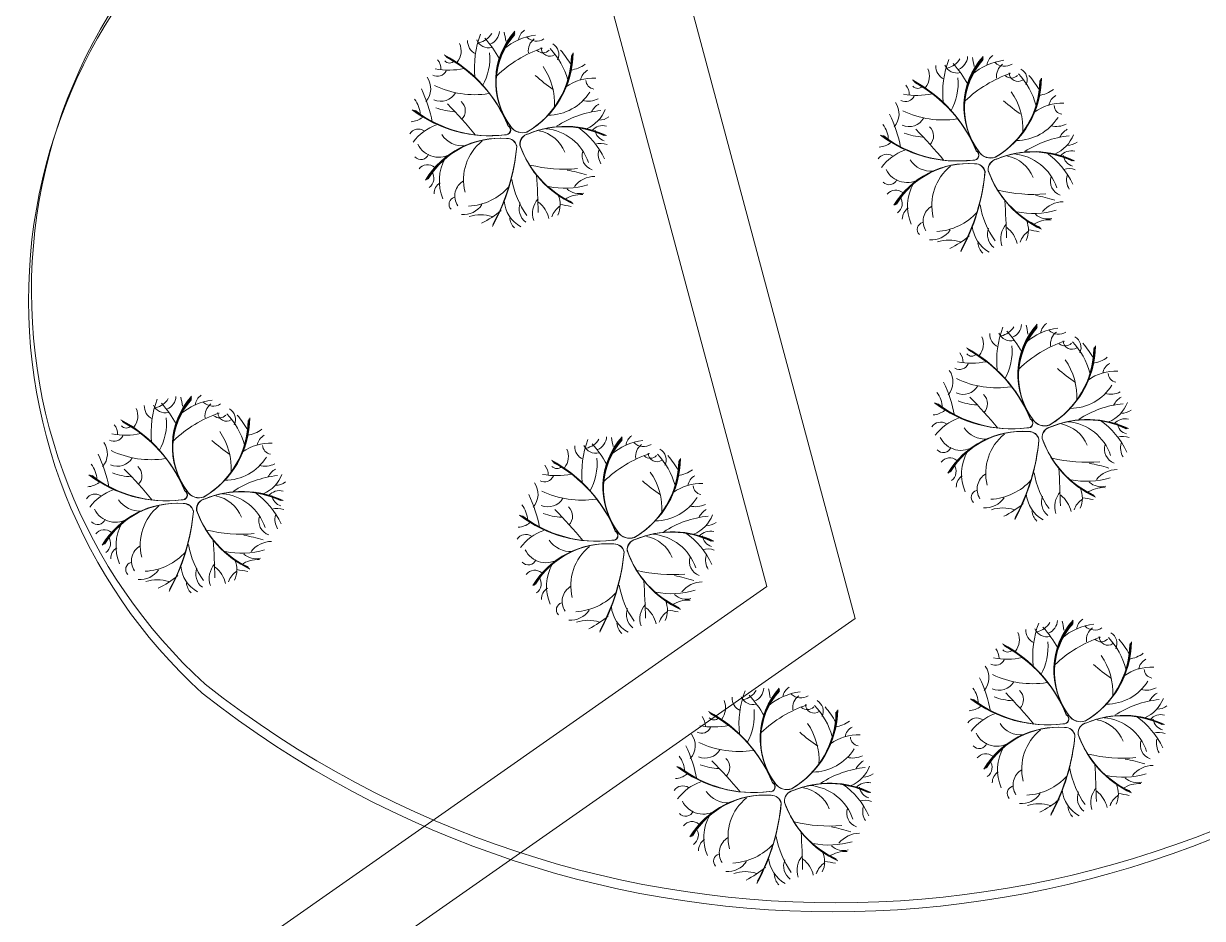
# Model space of a CAD drawing. Header units: metres. Extents: x -1097 to 1588, y -673 to 884.
# Drawn here: x 499.2 to 560.5, y 345.5 to 392.1 of the extents above; entities that cross this region are included whole.
import ezdxf

# ---------------------------------------------------------------- set-up
doc = ezdxf.new("R2010")
doc.units = ezdxf.units.M
for name, color, linetype, lineweight, plot in [('EXTENSIONES', 252, 'Continuous', 0, False), ('TERRENO', 188, 'Continuous', 0, False), ('VEGETACION', 85, 'Continuous', 0, False), ('VISTA LEJOS', 7, 'Continuous', 0, False)]:
    doc.layers.add(name, color=color, linetype=linetype, lineweight=lineweight, plot=plot)

msp = doc.modelspace()

# ---------------------------------------------------------------- linework, layer by layer
at = {"layer": 'EXTENSIONES'}
for points in [[(522.157, 436.781), (542.421, 361.152)], [(518.293, 435.746), (537.833, 362.823)], [(486.682, 327.006), (537.833, 362.823)], [(488.976, 323.73), (542.421, 361.152)]]:
    msp.add_lwpolyline(points, dxfattribs=at)
at = {"layer": 'TERRENO'}
msp.add_lwpolyline([(556.565, 308.929, 0.197971), (699.318, 366.303, -2.596357)], format="xyb", dxfattribs=at)
at = {"layer": 'VEGETACION'}
for centre, radius, start, end in [((527.595, 389.818), 4.982, 159.46241, -174.34591), ((522.625, 392.127), 1.034, -77.96685, -31.27285), ((518.626, 387.295), 6.075, 29.35638, 41.90224), ((523.14, 391.752), 0.769, -67.11701, -3.35075), ((527.623, 389.107), 3.908, 138.09032, -143.12166), ((527.594, 389.078), 3.869, 138.09032, -143.12166), ((527.566, 389.05), 3.83, 138.09032, -143.12166), ((527.538, 389.021), 3.791, 138.09032, -143.12166), ((526.202, 388.367), 3.177, 97.4368, 130.66411), ((519.284, 390.529), 5.002, 7.73596, 13.16741), ((525.607, 391.172), 0.707, 123.07576, 173.19706), ((525.834, 391.928), 0.725, -133.08378, -57.97038), ((526.188, 390.692), 0.776, 126.36034, -172.13798), ((520.972, 390.692), 0.949, -38.3468, 23.66563), ((522.983, 391.204), 0.727, 177.19062, -114.2964), ((523.354, 391.538), 0.683, -155.98064, -76.40156), ((528.252, 384.698), 6.494, 108.91387, 133.58492), ((526.172, 391.058), 0.464, -130.37039, -44.61868), ((526.529, 390.867), 0.453, -179.34812, -54.73301), ((523.687, 388.121), 3.928, 15.81177, 43.16533), ((526.362, 390.508), 0.64, -25.52155, 59.84308), ((522.941, 387.241), 5.429, 29.82887, 40.03623), ((520.046, 389.723), 0.824, -0.2587, 38.06877), ((517.561, 384.03), 7.338, 22.21671, 61.7302), ((521.312, 390.38), 0.323, -139.98994, -40.76454), ((517.634, 384.052), 7.265, 22.21671, 61.7302), ((517.706, 384.074), 7.191, 22.21671, 61.7302), ((517.778, 384.096), 7.118, 22.21671, 61.7302), ((520.453, 390.318), 2.961, -29.17592, 5.40141), ((522.966, 390.52), 4.698, -59.52315, -0.74968), ((522.947, 390.564), 4.747, -59.52315, -0.74968), ((522.928, 390.609), 4.795, -59.52315, -0.74968), ((522.909, 390.653), 4.844, -59.52315, -0.74968), ((551.959, 388.502), 4.982, 159.46241, -174.34591), ((546.988, 390.812), 1.034, -77.96685, -31.27285), ((547.504, 390.437), 0.769, -67.11701, -3.35075), ((551.986, 387.792), 3.908, 138.09032, -143.12166), ((551.958, 387.763), 3.869, 138.09032, -143.12166), ((551.93, 387.734), 3.83, 138.09032, -143.12166), ((551.902, 387.706), 3.791, 138.09032, -143.12166), ((550.566, 387.052), 3.177, 97.4368, 130.66411), ((543.648, 389.214), 5.002, 7.73596, 13.16741), ((549.971, 389.857), 0.707, 123.07576, 173.19706), ((520.68, 389.873), 0.504, -118.22004, -25.37047), ((521.282, 393.626), 3.935, -100.42037, -78.3241), ((523.402, 387.948), 3.382, -3.32863, 34.77602), ((527.432, 391.226), 1.544, -82.82139, -52.64739), ((528.819, 389.066), 0.693, 117.16728, 171.20074), ((545.336, 389.376), 0.949, -38.3468, 23.66563), ((547.347, 389.888), 0.727, 177.19062, -114.2964), ((547.718, 390.223), 0.683, -155.98064, -76.40156), ((542.99, 385.98), 6.075, 29.35638, 41.90224), ((552.616, 383.382), 6.494, 108.91387, 133.58492), ((550.198, 390.613), 0.725, -133.08378, -57.97038), ((550.551, 389.377), 0.776, 126.36034, -172.13798), ((550.893, 389.552), 0.453, -179.34812, -54.73301), ((548.05, 386.806), 3.928, 15.81177, 43.16533), ((550.726, 389.193), 0.64, -25.52155, 59.84308), ((519.33, 388.724), 1.01, -41.62679, 35.9787), ((522.624, 393.262), 4.849, -115.58492, -81.37772), ((531.964, 396.437), 9.361, -131.39173, -124.13381), ((528.82, 386.804), 2.478, 87.69249, 125.68419), ((528.893, 389.179), 0.479, -177.57839, -99.26902), ((544.41, 388.408), 0.824, -0.2587, 38.06877), ((541.925, 382.715), 7.338, 22.21671, 61.7302), ((541.997, 382.737), 7.265, 22.21671, 61.7302), ((542.07, 382.759), 7.191, 22.21671, 61.7302), ((542.142, 382.781), 7.118, 22.21671, 61.7302), ((544.817, 389.003), 2.961, -29.17592, 5.40141), ((547.329, 389.205), 4.698, -59.52315, -0.74968), ((547.311, 389.249), 4.747, -59.52315, -0.74968), ((547.292, 389.293), 4.795, -59.52315, -0.74968), ((547.273, 389.337), 4.844, -59.52315, -0.74968), ((550.535, 389.743), 0.464, -130.37039, -44.61868), ((547.305, 385.926), 5.429, 29.82887, 40.03623), ((513.6, 385.702), 6.938, 10.60493, 25.69371), ((520.862, 388.952), 0.883, -114.03031, -29.56021), ((526.421, 389.93), 2.589, -89.5505, -32.23214), ((545.044, 388.557), 0.504, -118.22004, -25.37047), ((545.646, 392.31), 3.935, -100.42037, -78.3241), ((545.676, 389.065), 0.323, -139.98994, -40.76454), ((547.766, 386.633), 3.382, -3.32863, 34.77602), ((551.796, 389.91), 1.544, -82.82139, -52.64739), ((553.183, 387.75), 0.693, 117.16728, 171.20074), ((518.359, 387.309), 1.434, 2.5416, 37.20232), ((521.726, 390.645), 3.124, -111.04704, -92.75457), ((504.418, 371.326), 23.615, 39.38532, 44.67185), ((521.492, 387.583), 0.645, -45.87489, 47.62332), ((528.53, 389.217), 1.142, -104.72438, -63.25642), ((527.734, 388.289), 1.798, -66.63119, -20.98341), ((529.68, 386.979), 1.118, 121.95887, 151.36709), ((543.694, 387.408), 1.01, -41.62679, 35.9787), ((556.328, 395.122), 9.361, -131.39173, -124.13381), ((553.183, 385.488), 2.478, 87.69249, 125.68419), ((553.257, 387.864), 0.479, -177.57839, -99.26902), ((519.241, 388.082), 1.079, -86.17573, -52.23443), ((523.367, 392.846), 6.568, -127.37844, -82.91291), ((523.382, 392.78), 6.503, -127.37844, -82.91291), ((523.396, 392.713), 6.437, -127.37844, -82.91291), ((523.41, 392.647), 6.371, -127.37844, -82.91291), ((529.715, 382.441), 5.171, 95.85629, 123.22032), ((529.087, 387.945), 0.859, -90.38621, -53.2043), ((537.964, 384.387), 6.938, 10.60493, 25.69371), ((545.226, 387.636), 0.883, -114.03031, -29.56021), ((546.988, 391.947), 4.849, -115.58492, -81.37772), ((550.785, 388.615), 2.589, -89.5505, -32.23214), ((519.701, 386.081), 0.546, 57.26605, 146.32785), ((521.53, 384.35), 2.646, 109.78128, 142.9068), ((524.233, 386.579), 0.257, -102.31339, 61.69877), ((524.238, 386.575), 0.255, -102.31339, 61.69877), ((524.244, 386.572), 0.252, -102.31339, 61.69877), ((524.25, 386.568), 0.249, -102.31339, 61.69877), ((525.115, 387.185), 0.75, -145.64274, -70.48442), ((525.112, 387.175), 0.742, -145.64274, -70.48442), ((525.109, 387.166), 0.735, -145.64274, -70.48442), ((525.106, 387.156), 0.727, -145.64274, -70.48442), ((527.274, 381.918), 4.83, 64.72201, 112.57215), ((527.299, 381.873), 4.88, 64.72201, 112.57215), ((527.325, 381.829), 4.93, 64.72201, 112.57215), ((527.351, 381.784), 4.98, 64.72201, 112.57215), ((525.634, 384.754), 1.809, 21.80787, 79.03961), ((526.096, 384.077), 2.577, 18.29109, 84.89534), ((525.629, 383.343), 4.128, 24.75149, 54.83765), ((529.3, 386.034), 0.769, 76.62298, 137.69885), ((529.551, 386.652), 0.669, -171.91844, -106.28771), ((542.723, 385.993), 1.434, 2.5416, 37.20232), ((546.09, 389.329), 3.124, -111.04704, -92.75457), ((528.781, 370.011), 23.615, 39.38532, 44.67185), ((545.856, 386.267), 0.645, -45.87489, 47.62332), ((552.894, 387.902), 1.142, -104.72438, -63.25642), ((554.043, 385.664), 1.118, 121.95887, 151.36709), ((520.755, 386.369), 1.211, -153.77487, -53.66079), ((523.947, 381.593), 4.552, 85.90191, 148.51067), ((523.955, 381.64), 4.506, 85.90191, 148.51067), ((523.964, 381.686), 4.461, 85.90191, 148.51067), ((523.972, 381.733), 4.415, 85.90191, 148.51067), ((522.04, 387.104), 1.364, -145.57132, -86.30599), ((524.646, 383.977), 2.603, 128.84937, -165.92049), ((524.295, 385.605), 0.529, 11.64661, 92.46118), ((524.3, 385.612), 0.523, 11.64661, 92.46118), ((524.305, 385.618), 0.518, 11.64661, 92.46118), ((524.31, 385.624), 0.513, 11.64661, 92.46118), ((525.523, 385.842), 0.546, 100.90931, -173.78177), ((525.531, 385.838), 0.551, 100.90931, -173.78177), ((525.538, 385.834), 0.557, 100.90931, -173.78177), ((525.546, 385.83), 0.563, 100.90931, -173.78177), ((529.168, 384.883), 0.996, 69.91561, 105.88004), ((543.605, 386.766), 1.079, -86.17573, -52.23443), ((547.731, 391.53), 6.568, -127.37844, -82.91291), ((547.746, 391.464), 6.503, -127.37844, -82.91291), ((547.76, 391.398), 6.437, -127.37844, -82.91291), ((547.774, 391.332), 6.371, -127.37844, -82.91291), ((554.079, 381.126), 5.171, 95.85629, 123.22032), ((552.098, 386.973), 1.798, -66.63119, -20.98341), ((553.451, 386.63), 0.859, -90.38621, -53.2043), ((519.834, 385.464), 0.424, -138.57685, -20.77623), ((514.198, 386.66), 10.657, -28.646, -5.10467), ((514.304, 386.656), 10.55, -28.646, -5.10467), ((514.41, 386.652), 10.444, -28.646, -5.10467), ((514.516, 386.648), 10.337, -28.646, -5.10467), ((529.813, 387.481), 5.122, -160.64221, -114.76904), ((529.865, 387.494), 5.175, -160.64221, -114.76904), ((529.917, 387.507), 5.228, -160.64221, -114.76904), ((529.968, 387.52), 5.281, -160.64221, -114.76904), ((528.98, 385.219), 0.762, 160.97287, -109.06988), ((529.987, 385.305), 0.932, 166.17527, -148.32231), ((544.064, 384.766), 0.546, 57.26605, 146.32785), ((545.894, 383.035), 2.646, 109.78128, 142.9068), ((548.597, 385.263), 0.257, -102.31339, 61.69877), ((548.602, 385.26), 0.255, -102.31339, 61.69877), ((548.608, 385.256), 0.252, -102.31339, 61.69877), ((548.613, 385.253), 0.249, -102.31339, 61.69877), ((549.479, 385.869), 0.75, -145.64274, -70.48442), ((549.476, 385.86), 0.742, -145.64274, -70.48442), ((549.473, 385.85), 0.735, -145.64274, -70.48442), ((549.469, 385.841), 0.727, -145.64274, -70.48442), ((551.638, 380.602), 4.83, 64.72201, 112.57215), ((551.663, 380.558), 4.88, 64.72201, 112.57215), ((551.689, 380.513), 4.93, 64.72201, 112.57215), ((551.714, 380.469), 4.98, 64.72201, 112.57215), ((549.998, 383.439), 1.809, 21.80787, 79.03961), ((550.459, 382.762), 2.577, 18.29109, 84.89534), ((549.993, 382.027), 4.128, 24.75149, 54.83765), ((553.664, 384.719), 0.769, 76.62298, 137.69885), ((553.915, 385.337), 0.669, -171.91844, -106.28771), ((520.172, 384.211), 0.557, 49.52262, 142.49658), ((523.146, 383.929), 2.362, 150.15684, -156.75256), ((527.32, 392.373), 7.836, -103.47217, -85.21121), ((548.311, 380.278), 4.552, 85.90191, 148.51067), ((548.319, 380.324), 4.506, 85.90191, 148.51067), ((548.328, 380.371), 4.461, 85.90191, 148.51067), ((548.336, 380.417), 4.415, 85.90191, 148.51067), ((546.404, 385.789), 1.364, -145.57132, -86.30599), ((549.01, 382.662), 2.603, 128.84937, -165.92049), ((548.659, 384.29), 0.529, 11.64661, 92.46118), ((548.664, 384.296), 0.523, 11.64661, 92.46118), ((548.669, 384.303), 0.518, 11.64661, 92.46118), ((548.674, 384.309), 0.513, 11.64661, 92.46118), ((549.887, 384.527), 0.546, 100.90931, -173.78177), ((549.894, 384.523), 0.551, 100.90931, -173.78177), ((549.902, 384.519), 0.557, 100.90931, -173.78177), ((549.909, 384.515), 0.563, 100.90931, -173.78177), ((519.927, 384.057), 0.575, -55.32418, 37.34845), ((529.167, 384.826), 4.686, -169.782, -144.7966), ((475.049, 381.066), 50.894, 1.35953, 3.55713), ((525.046, 372.824), 11.909, 73.43329, 78.43687), ((528.898, 382.76), 1.399, 90.6491, 140.90175), ((544.197, 384.149), 0.424, -138.57685, -20.77623), ((545.119, 385.053), 1.211, -153.77487, -53.66079), ((538.562, 385.345), 10.657, -28.646, -5.10467), ((538.668, 385.341), 10.55, -28.646, -5.10467), ((538.774, 385.336), 10.444, -28.646, -5.10467), ((538.88, 385.332), 10.337, -28.646, -5.10467), ((554.177, 386.166), 5.122, -160.64221, -114.76904), ((554.229, 386.178), 5.175, -160.64221, -114.76904), ((554.28, 386.191), 5.228, -160.64221, -114.76904), ((554.332, 386.204), 5.281, -160.64221, -114.76904), ((553.343, 383.904), 0.762, 160.97287, -109.06988), ((553.532, 383.568), 0.996, 69.91561, 105.88004), ((554.351, 383.99), 0.932, 166.17527, -148.32231), ((521.187, 383.261), 0.676, 122.40516, -178.98353), ((522.514, 383.139), 0.921, 120.29105, -146.85412), ((522.129, 385.681), 3.076, -86.74123, -42.13741), ((527.307, 387.778), 4.231, -101.52456, -73.46451), ((528.058, 384.199), 0.937, -131.98154, -75.18432), ((544.536, 382.895), 0.557, 49.52262, 142.49658), ((547.509, 382.614), 2.362, 150.15684, -156.75256), ((551.684, 391.058), 7.836, -103.47217, -85.21121), ((521.668, 382.709), 0.376, 105.12463, -135.81364), ((525.876, 383.046), 1.729, -174.76959, -119.50027), ((525.804, 382.462), 0.864, 158.56729, -127.3793), ((526.772, 382.237), 1.136, 138.3902, -161.05635), ((525.045, 381.652), 1.474, 12.7354, 52.34392), ((525.823, 382.684), 1.25, -25.53182, 23.61951), ((528.167, 381.703), 1.516, 86.94105, 124.44683), ((544.29, 382.741), 0.575, -55.32418, 37.34845), ((499.413, 379.751), 50.894, 1.35953, 3.55713), ((549.41, 371.509), 11.909, 73.43329, 78.43687), ((553.262, 381.445), 1.399, 90.6491, 140.90175), ((522.027, 383.346), 1.176, -94.56596, -33.88319), ((522.941, 380.223), 1.939, 72.22063, 108.04144), ((520.807, 386.155), 4.936, -63.83838, -49.75845), ((527.662, 381.715), 1.079, 122.90885, 161.4783), ((525.817, 373.869), 8.915, 78.21876, 81.90389), ((545.55, 381.945), 0.676, 122.40516, -178.98353), ((546.877, 381.823), 0.921, 120.29105, -146.85412), ((546.493, 384.365), 3.076, -86.74123, -42.13741), ((553.531, 383.51), 4.686, -169.782, -144.7966), ((551.671, 386.463), 4.231, -101.52456, -73.46451), ((552.422, 382.883), 0.937, -131.98154, -75.18432), ((525.336, 382.098), 0.893, -174.42238, -136.02829), ((546.031, 381.394), 0.376, 105.12463, -135.81364), ((550.239, 381.731), 1.729, -174.76959, -119.50027), ((551.135, 380.921), 1.136, 138.3902, -161.05635), ((549.409, 380.336), 1.474, 12.7354, 52.34392), ((550.187, 381.369), 1.25, -25.53182, 23.61951), ((552.531, 380.387), 1.516, 86.94105, 124.44683), ((546.391, 382.03), 1.176, -94.56596, -33.88319), ((545.171, 384.84), 4.936, -63.83838, -49.75845), ((550.168, 381.146), 0.864, 158.56729, -127.3793), ((552.025, 380.399), 1.079, 122.90885, 161.4783), ((550.181, 372.553), 8.915, 78.21876, 81.90389), ((547.305, 378.908), 1.939, 72.22063, 108.04144), ((549.7, 380.783), 0.893, -174.42238, -136.02829), ((550.155, 375.95), 0.727, 177.19062, -114.2964), ((554.767, 374.564), 4.982, 159.46241, -174.34591), ((550.526, 376.284), 0.683, -155.98064, -76.40156), ((549.796, 376.873), 1.034, -77.96685, -31.27285), ((545.798, 372.041), 6.075, 29.35638, 41.90224), ((550.311, 376.498), 0.769, -67.11701, -3.35075), ((554.794, 373.853), 3.908, 138.09032, -143.12166), ((554.766, 373.824), 3.869, 138.09032, -143.12166), ((554.738, 373.796), 3.83, 138.09032, -143.12166), ((554.709, 373.767), 3.791, 138.09032, -143.12166), ((553.374, 373.113), 3.177, 97.4368, 130.66411), ((546.455, 375.275), 5.002, 7.73596, 13.16741), ((552.778, 375.918), 0.707, 123.07576, 173.19706), ((553.006, 376.674), 0.725, -133.08378, -57.97038), ((553.359, 375.438), 0.776, 126.36034, -172.13798), ((548.144, 375.438), 0.949, -38.3468, 23.66563), ((555.424, 369.444), 6.494, 108.91387, 133.58492), ((553.343, 375.804), 0.464, -130.37039, -44.61868), ((553.701, 375.613), 0.453, -179.34812, -54.73301), ((550.858, 372.867), 3.928, 15.81177, 43.16533), ((553.533, 375.254), 0.64, -25.52155, 59.84308), ((550.113, 371.987), 5.429, 29.82887, 40.03623), ((547.218, 374.469), 0.824, -0.2587, 38.06877), ((544.733, 368.776), 7.338, 22.21671, 61.7302), ((548.484, 375.126), 0.323, -139.98994, -40.76454), ((544.805, 368.798), 7.265, 22.21671, 61.7302), ((544.877, 368.82), 7.191, 22.21671, 61.7302), ((544.95, 368.842), 7.118, 22.21671, 61.7302), ((547.625, 375.064), 2.961, -29.17592, 5.40141), ((550.137, 375.266), 4.698, -59.52315, -0.74968), ((550.118, 375.31), 4.747, -59.52315, -0.74968), ((550.099, 375.354), 4.795, -59.52315, -0.74968), ((550.08, 375.399), 4.844, -59.52315, -0.74968), ((547.851, 374.619), 0.504, -118.22004, -25.37047), ((548.454, 378.372), 3.935, -100.42037, -78.3241), ((559.136, 381.183), 9.361, -131.39173, -124.13381), ((550.573, 372.694), 3.382, -3.32863, 34.77602), ((554.603, 375.972), 1.544, -82.82139, -52.64739), ((555.99, 373.811), 0.693, 117.16728, 171.20074), ((546.501, 373.469), 1.01, -41.62679, 35.9787), ((549.795, 378.008), 4.849, -115.58492, -81.37772), ((555.991, 371.55), 2.478, 87.69249, 125.68419), ((556.065, 373.925), 0.479, -177.57839, -99.26902), ((545.531, 372.055), 1.434, 2.5416, 37.20232), ((540.772, 370.448), 6.938, 10.60493, 25.69371), ((548.034, 373.698), 0.883, -114.03031, -29.56021), ((553.593, 374.676), 2.589, -89.5505, -32.23214), ((555.701, 373.963), 1.142, -104.72438, -63.25642), ((510.773, 370.821), 4.982, 159.46241, -174.34591), ((505.802, 373.131), 1.034, -77.96685, -31.27285), ((501.804, 368.299), 6.075, 29.35638, 41.90224), ((506.317, 372.756), 0.769, -67.11701, -3.35075), ((510.8, 370.111), 3.908, 138.09032, -143.12166), ((510.772, 370.082), 3.869, 138.09032, -143.12166), ((510.744, 370.053), 3.83, 138.09032, -143.12166), ((510.715, 370.025), 3.791, 138.09032, -143.12166), ((509.38, 369.371), 3.177, 97.4368, 130.66411), ((502.461, 371.533), 5.002, 7.73596, 13.16741), ((508.784, 372.176), 0.707, 123.07576, 173.19706), ((509.012, 372.932), 0.725, -133.08378, -57.97038), ((509.365, 371.696), 0.776, 126.36034, -172.13798), ((550.539, 377.592), 6.568, -127.37844, -82.91291), ((550.553, 377.526), 6.503, -127.37844, -82.91291), ((550.567, 377.459), 6.437, -127.37844, -82.91291), ((550.582, 377.393), 6.371, -127.37844, -82.91291), ((548.898, 375.391), 3.124, -111.04704, -92.75457), ((531.589, 356.072), 23.615, 39.38532, 44.67185), ((548.663, 372.329), 0.645, -45.87489, 47.62332), ((556.886, 367.187), 5.171, 95.85629, 123.22032), ((554.906, 373.035), 1.798, -66.63119, -20.98341), ((556.851, 371.725), 1.118, 121.95887, 151.36709), ((504.15, 371.695), 0.949, -38.3468, 23.66563), ((506.161, 372.207), 0.727, 177.19062, -114.2964), ((506.532, 372.542), 0.683, -155.98064, -76.40156), ((511.43, 365.701), 6.494, 108.91387, 133.58492), ((509.349, 372.062), 0.464, -130.37039, -44.61868), ((509.707, 371.871), 0.453, -179.34812, -54.73301), ((506.864, 369.125), 3.928, 15.81177, 43.16533), ((509.539, 371.512), 0.64, -25.52155, 59.84308), ((506.119, 368.245), 5.429, 29.82887, 40.03623), ((546.413, 372.828), 1.079, -86.17573, -52.23443), ((556.259, 372.691), 0.859, -90.38621, -53.2043), ((503.224, 370.727), 0.824, -0.2587, 38.06877), ((500.739, 365.034), 7.338, 22.21671, 61.7302), ((504.49, 371.384), 0.323, -139.98994, -40.76454), ((500.811, 365.056), 7.265, 22.21671, 61.7302), ((500.883, 365.078), 7.191, 22.21671, 61.7302), ((500.956, 365.1), 7.118, 22.21671, 61.7302), ((503.631, 371.322), 2.961, -29.17592, 5.40141), ((506.143, 371.524), 4.698, -59.52315, -0.74968), ((506.124, 371.568), 4.747, -59.52315, -0.74968), ((506.105, 371.612), 4.795, -59.52315, -0.74968), ((506.087, 371.656), 4.844, -59.52315, -0.74968), ((546.872, 370.827), 0.546, 57.26605, 146.32785), ((548.701, 369.096), 2.646, 109.78128, 142.9068), ((549.211, 371.85), 1.364, -145.57132, -86.30599), ((551.404, 371.325), 0.257, -102.31339, 61.69877), ((551.41, 371.321), 0.255, -102.31339, 61.69877), ((551.415, 371.318), 0.252, -102.31339, 61.69877), ((551.421, 371.314), 0.249, -102.31339, 61.69877), ((552.287, 371.931), 0.75, -145.64274, -70.48442), ((552.283, 371.921), 0.742, -145.64274, -70.48442), ((552.28, 371.912), 0.735, -145.64274, -70.48442), ((552.277, 371.902), 0.727, -145.64274, -70.48442), ((552.694, 370.588), 0.546, 100.90931, -173.78177), ((552.702, 370.584), 0.551, 100.90931, -173.78177), ((552.709, 370.58), 0.557, 100.90931, -173.78177), ((552.717, 370.576), 0.563, 100.90931, -173.78177), ((554.445, 366.664), 4.83, 64.72201, 112.57215), ((554.471, 366.619), 4.88, 64.72201, 112.57215), ((554.496, 366.575), 4.93, 64.72201, 112.57215), ((554.522, 366.53), 4.98, 64.72201, 112.57215), ((552.805, 369.5), 1.809, 21.80787, 79.03961), ((553.267, 368.823), 2.577, 18.29109, 84.89534), ((552.8, 368.089), 4.128, 24.75149, 54.83765), ((556.471, 370.78), 0.769, 76.62298, 137.69885), ((556.723, 371.398), 0.669, -171.91844, -106.28771), ((503.857, 370.876), 0.504, -118.22004, -25.37047), ((504.46, 374.629), 3.935, -100.42037, -78.3241), ((506.579, 368.952), 3.382, -3.32863, 34.77602), ((510.609, 372.229), 1.544, -82.82139, -52.64739), ((511.996, 370.069), 0.693, 117.16728, 171.20074), ((533.178, 368.715), 4.982, 159.46241, -174.34591), ((528.207, 371.025), 1.034, -77.96685, -31.27285), ((528.722, 370.649), 0.769, -67.11701, -3.35075), ((533.205, 368.005), 3.908, 138.09032, -143.12166), ((533.176, 367.976), 3.869, 138.09032, -143.12166), ((533.148, 367.947), 3.83, 138.09032, -143.12166), ((524.866, 369.426), 5.002, 7.73596, 13.16741), ((531.189, 370.07), 0.707, 123.07576, 173.19706), ((547.927, 371.115), 1.211, -153.77487, -53.66079), ((551.118, 366.339), 4.552, 85.90191, 148.51067), ((551.127, 366.386), 4.506, 85.90191, 148.51067), ((551.135, 366.432), 4.461, 85.90191, 148.51067), ((551.144, 366.479), 4.415, 85.90191, 148.51067), ((551.818, 368.723), 2.603, 128.84937, -165.92049), ((541.475, 371.402), 10.55, -28.646, -5.10467), ((541.581, 371.398), 10.444, -28.646, -5.10467), ((541.687, 371.394), 10.337, -28.646, -5.10467), ((551.466, 370.351), 0.529, 11.64661, 92.46118), ((551.471, 370.358), 0.523, 11.64661, 92.46118), ((551.476, 370.364), 0.518, 11.64661, 92.46118), ((551.481, 370.37), 0.513, 11.64661, 92.46118), ((556.985, 372.227), 5.122, -160.64221, -114.76904), ((557.036, 372.24), 5.175, -160.64221, -114.76904), ((557.088, 372.253), 5.228, -160.64221, -114.76904), ((557.14, 372.266), 5.281, -160.64221, -114.76904), ((556.34, 369.629), 0.996, 69.91561, 105.88004), ((502.507, 369.727), 1.01, -41.62679, 35.9787), ((505.801, 374.266), 4.849, -115.58492, -81.37772), ((515.142, 377.441), 9.361, -131.39173, -124.13381), ((511.997, 367.807), 2.478, 87.69249, 125.68419), ((512.071, 370.183), 0.479, -177.57839, -99.26902), ((526.554, 369.589), 0.949, -38.3468, 23.66563), ((528.565, 370.101), 0.727, 177.19062, -114.2964), ((528.936, 370.435), 0.683, -155.98064, -76.40156), ((524.208, 366.192), 6.075, 29.35638, 41.90224), ((533.12, 367.918), 3.791, 138.09032, -143.12166), ((531.784, 367.265), 3.177, 97.4368, 130.66411), ((531.416, 370.826), 0.725, -133.08378, -57.97038), ((531.77, 369.59), 0.776, 126.36034, -172.13798), ((531.944, 369.406), 0.64, -25.52155, 59.84308), ((547.005, 370.21), 0.424, -138.57685, -20.77623), ((550.317, 368.675), 2.362, 150.15684, -156.75256), ((541.369, 371.406), 10.657, -28.646, -5.10467), ((556.151, 369.965), 0.762, 160.97287, -109.06988), ((557.158, 370.051), 0.932, 166.17527, -148.32231), ((496.778, 366.706), 6.938, 10.60493, 25.69371), ((504.04, 369.955), 0.883, -114.03031, -29.56021), ((509.599, 370.934), 2.589, -89.5505, -32.23214), ((523.143, 362.928), 7.338, 22.21671, 61.7302), ((523.216, 362.95), 7.265, 22.21671, 61.7302), ((523.288, 362.972), 7.191, 22.21671, 61.7302), ((523.36, 362.994), 7.118, 22.21671, 61.7302), ((526.035, 369.215), 2.961, -29.17592, 5.40141), ((533.834, 363.595), 6.494, 108.91387, 133.58492), ((528.548, 369.417), 4.698, -59.52315, -0.74968), ((528.529, 369.462), 4.747, -59.52315, -0.74968), ((528.51, 369.506), 4.795, -59.52315, -0.74968), ((528.491, 369.55), 4.844, -59.52315, -0.74968), ((531.754, 369.956), 0.464, -130.37039, -44.61868), ((532.111, 369.765), 0.453, -179.34812, -54.73301), ((529.269, 367.019), 3.928, 15.81177, 43.16533), ((528.523, 366.139), 5.429, 29.82887, 40.03623), ((547.344, 368.957), 0.557, 49.52262, 142.49658), ((554.491, 377.119), 7.836, -103.47217, -85.21121), ((552.217, 357.57), 11.909, 73.43329, 78.43687), ((506.545, 373.849), 6.568, -127.37844, -82.91291), ((501.537, 368.312), 1.434, 2.5416, 37.20232), ((504.904, 371.648), 3.124, -111.04704, -92.75457), ((487.595, 352.33), 23.615, 39.38532, 44.67185), ((504.669, 368.586), 0.645, -45.87489, 47.62332), ((511.707, 370.221), 1.142, -104.72438, -63.25642), ((510.912, 369.292), 1.798, -66.63119, -20.98341), ((512.857, 367.982), 1.118, 121.95887, 151.36709), ((526.864, 372.523), 3.935, -100.42037, -78.3241), ((525.628, 368.62), 0.824, -0.2587, 38.06877), ((526.894, 369.278), 0.323, -139.98994, -40.76454), ((528.984, 366.846), 3.382, -3.32863, 34.77602), ((533.014, 370.123), 1.544, -82.82139, -52.64739), ((547.098, 368.803), 0.575, -55.32418, 37.34845), ((549.685, 367.885), 0.921, 120.29105, -146.85412), ((556.338, 369.572), 4.686, -169.782, -144.7966), ((502.221, 365.812), 50.894, 1.35953, 3.55713), ((556.07, 367.506), 1.399, 90.6491, 140.90175), ((502.419, 369.085), 1.079, -86.17573, -52.23443), ((506.559, 373.783), 6.503, -127.37844, -82.91291), ((506.574, 373.717), 6.437, -127.37844, -82.91291), ((506.588, 373.651), 6.371, -127.37844, -82.91291), ((512.892, 363.445), 5.171, 95.85629, 123.22032), ((512.265, 368.949), 0.859, -90.38621, -53.2043), ((524.912, 367.621), 1.01, -41.62679, 35.9787), ((526.262, 368.77), 0.504, -118.22004, -25.37047), ((537.546, 375.335), 9.361, -131.39173, -124.13381), ((534.402, 365.701), 2.478, 87.69249, 125.68419), ((534.401, 367.963), 0.693, 117.16728, 171.20074), ((534.475, 368.077), 0.479, -177.57839, -99.26902), ((548.358, 368.007), 0.676, 122.40516, -178.98353), ((549.301, 370.427), 3.076, -86.74123, -42.13741), ((554.479, 372.524), 4.231, -101.52456, -73.46451), ((555.23, 368.945), 0.937, -131.98154, -75.18432), ((502.878, 367.085), 0.546, 57.26605, 146.32785), ((504.708, 365.354), 2.646, 109.78128, 142.9068), ((507.41, 367.582), 0.257, -102.31339, 61.69877), ((507.416, 367.579), 0.255, -102.31339, 61.69877), ((507.421, 367.575), 0.252, -102.31339, 61.69877), ((507.427, 367.572), 0.249, -102.31339, 61.69877), ((508.293, 368.188), 0.75, -145.64274, -70.48442), ((508.29, 368.179), 0.742, -145.64274, -70.48442), ((508.286, 368.169), 0.735, -145.64274, -70.48442), ((508.283, 368.16), 0.727, -145.64274, -70.48442), ((510.451, 362.921), 4.83, 64.72201, 112.57215), ((510.477, 362.877), 4.88, 64.72201, 112.57215), ((510.502, 362.832), 4.93, 64.72201, 112.57215), ((510.528, 362.788), 4.98, 64.72201, 112.57215), ((508.811, 365.758), 1.809, 21.80787, 79.03961), ((509.273, 365.081), 2.577, 18.29109, 84.89534), ((508.806, 364.346), 4.128, 24.75149, 54.83765), ((512.477, 367.038), 0.769, 76.62298, 137.69885), ((512.729, 367.656), 0.669, -171.91844, -106.28771), ((519.182, 364.6), 6.938, 10.60493, 25.69371), ((526.444, 367.849), 0.883, -114.03031, -29.56021), ((528.206, 372.159), 4.849, -115.58492, -81.37772), ((532.003, 368.827), 2.589, -89.5505, -32.23214), ((548.839, 367.455), 0.376, 105.12463, -135.81364), ((549.198, 368.092), 1.176, -94.56596, -33.88319), ((553.047, 367.792), 1.729, -174.76959, -119.50027), ((552.975, 367.208), 0.864, 158.56729, -127.3793), ((553.943, 366.983), 1.136, 138.3902, -161.05635), ((552.217, 366.398), 1.474, 12.7354, 52.34392), ((552.995, 367.43), 1.25, -25.53182, 23.61951), ((552.989, 358.614), 8.915, 78.21876, 81.90389), ((555.339, 366.448), 1.516, 86.94105, 124.44683), ((503.933, 367.372), 1.211, -153.77487, -53.66079), ((507.124, 362.597), 4.552, 85.90191, 148.51067), ((507.133, 362.643), 4.506, 85.90191, 148.51067), ((507.141, 362.69), 4.461, 85.90191, 148.51067), ((507.15, 362.736), 4.415, 85.90191, 148.51067), ((505.217, 368.108), 1.364, -145.57132, -86.30599), ((507.824, 364.981), 2.603, 128.84937, -165.92049), ((507.472, 366.609), 0.529, 11.64661, 92.46118), ((507.477, 366.615), 0.523, 11.64661, 92.46118), ((507.482, 366.622), 0.518, 11.64661, 92.46118), ((507.487, 366.628), 0.513, 11.64661, 92.46118), ((508.701, 366.846), 0.546, 100.90931, -173.78177), ((508.708, 366.842), 0.551, 100.90931, -173.78177), ((512.991, 368.485), 5.122, -160.64221, -114.76904), ((508.716, 366.838), 0.557, 100.90931, -173.78177), ((508.723, 366.834), 0.563, 100.90931, -173.78177), ((513.042, 368.497), 5.175, -160.64221, -114.76904), ((512.346, 365.887), 0.996, 69.91561, 105.88004), ((523.941, 366.206), 1.434, 2.5416, 37.20232), ((510, 350.224), 23.615, 39.38532, 44.67185), ((527.074, 366.48), 0.645, -45.87489, 47.62332), ((534.112, 368.114), 1.142, -104.72438, -63.25642), ((535.262, 365.876), 1.118, 121.95887, 151.36709), ((550.112, 364.969), 1.939, 72.22063, 108.04144), ((547.978, 370.901), 4.936, -63.83838, -49.75845), ((554.833, 366.461), 1.079, 122.90885, 161.4783), ((503.011, 366.468), 0.424, -138.57685, -20.77623), ((497.376, 367.664), 10.657, -28.646, -5.10467), ((497.481, 367.66), 10.55, -28.646, -5.10467), ((497.587, 367.655), 10.444, -28.646, -5.10467), ((497.693, 367.651), 10.337, -28.646, -5.10467), ((513.094, 368.51), 5.228, -160.64221, -114.76904), ((513.146, 368.523), 5.281, -160.64221, -114.76904), ((512.157, 366.223), 0.762, 160.97287, -109.06988), ((513.164, 366.309), 0.932, 166.17527, -148.32231), ((528.95, 371.743), 6.568, -127.37844, -82.91291), ((528.964, 371.677), 6.503, -127.37844, -82.91291), ((528.978, 371.611), 6.437, -127.37844, -82.91291), ((528.992, 371.545), 6.371, -127.37844, -82.91291), ((527.308, 369.542), 3.124, -111.04704, -92.75457), ((535.297, 361.339), 5.171, 95.85629, 123.22032), ((533.316, 367.186), 1.798, -66.63119, -20.98341), ((552.508, 366.844), 0.893, -174.42238, -136.02829), ((503.35, 365.214), 0.557, 49.52262, 142.49658), ((506.323, 364.933), 2.362, 150.15684, -156.75256), ((510.497, 373.377), 7.836, -103.47217, -85.21121), ((524.823, 366.979), 1.079, -86.17573, -52.23443), ((527.112, 363.248), 2.646, 109.78128, 142.9068), ((529.815, 365.476), 0.257, -102.31339, 61.69877), ((529.82, 365.473), 0.255, -102.31339, 61.69877), ((529.826, 365.469), 0.252, -102.31339, 61.69877), ((529.832, 365.466), 0.249, -102.31339, 61.69877), ((530.697, 366.082), 0.75, -145.64274, -70.48442), ((530.694, 366.073), 0.742, -145.64274, -70.48442), ((530.691, 366.063), 0.735, -145.64274, -70.48442), ((530.688, 366.054), 0.727, -145.64274, -70.48442), ((532.856, 360.815), 4.83, 64.72201, 112.57215), ((532.881, 360.771), 4.88, 64.72201, 112.57215), ((532.907, 360.726), 4.93, 64.72201, 112.57215), ((532.933, 360.682), 4.98, 64.72201, 112.57215), ((531.211, 362.24), 4.128, 24.75149, 54.83765), ((534.882, 364.931), 0.769, 76.62298, 137.69885), ((534.669, 366.843), 0.859, -90.38621, -53.2043), ((503.104, 365.06), 0.575, -55.32418, 37.34845), ((512.344, 365.829), 4.686, -169.782, -144.7966), ((458.227, 362.07), 50.894, 1.35953, 3.55713), ((508.223, 353.828), 11.909, 73.43329, 78.43687), ((512.076, 363.764), 1.399, 90.6491, 140.90175), ((525.283, 364.979), 0.546, 57.26605, 146.32785), ((529.529, 360.491), 4.552, 85.90191, 148.51067), ((529.537, 360.537), 4.506, 85.90191, 148.51067), ((529.546, 360.584), 4.461, 85.90191, 148.51067), ((529.554, 360.63), 4.415, 85.90191, 148.51067), ((527.622, 366.002), 1.364, -145.57132, -86.30599), ((529.877, 364.503), 0.529, 11.64661, 92.46118), ((529.882, 364.509), 0.523, 11.64661, 92.46118), ((529.887, 364.515), 0.518, 11.64661, 92.46118), ((529.892, 364.522), 0.513, 11.64661, 92.46118), ((531.105, 364.74), 0.546, 100.90931, -173.78177), ((531.113, 364.736), 0.551, 100.90931, -173.78177), ((531.12, 364.732), 0.557, 100.90931, -173.78177), ((531.128, 364.728), 0.563, 100.90931, -173.78177), ((531.216, 363.651), 1.809, 21.80787, 79.03961), ((531.678, 362.975), 2.577, 18.29109, 84.89534), ((535.133, 365.55), 0.669, -171.91844, -106.28771), ((504.364, 364.264), 0.676, 122.40516, -178.98353), ((505.691, 364.142), 0.921, 120.29105, -146.85412), ((505.307, 366.684), 3.076, -86.74123, -42.13741), ((510.485, 368.782), 4.231, -101.52456, -73.46451), ((511.236, 365.202), 0.937, -131.98154, -75.18432), ((526.337, 365.266), 1.211, -153.77487, -53.66079), ((530.228, 362.874), 2.603, 128.84937, -165.92049), ((519.78, 365.558), 10.657, -28.646, -5.10467), ((519.886, 365.553), 10.55, -28.646, -5.10467), ((519.992, 365.549), 10.444, -28.646, -5.10467), ((520.098, 365.545), 10.337, -28.646, -5.10467), ((535.395, 366.378), 5.122, -160.64221, -114.76904), ((535.447, 366.391), 5.175, -160.64221, -114.76904), ((535.499, 366.404), 5.228, -160.64221, -114.76904), ((535.55, 366.417), 5.281, -160.64221, -114.76904), ((534.562, 364.116), 0.762, 160.97287, -109.06988), ((534.75, 363.78), 0.996, 69.91561, 105.88004), ((535.569, 364.203), 0.932, 166.17527, -148.32231), ((504.845, 363.713), 0.376, 105.12463, -135.81364), ((509.053, 364.05), 1.729, -174.76959, -119.50027), ((508.981, 363.465), 0.864, 158.56729, -127.3793), ((509.949, 363.24), 1.136, 138.3902, -161.05635), ((508.223, 362.655), 1.474, 12.7354, 52.34392), ((509.001, 363.688), 1.25, -25.53182, 23.61951), ((511.345, 362.706), 1.516, 86.94105, 124.44683), ((525.416, 364.362), 0.424, -138.57685, -20.77623), ((528.728, 362.826), 2.362, 150.15684, -156.75256), ((505.204, 364.349), 1.176, -94.56596, -33.88319), ((506.118, 361.227), 1.939, 72.22063, 108.04144), ((503.984, 367.159), 4.936, -63.83838, -49.75845), ((510.839, 362.718), 1.079, 122.90885, 161.4783), ((508.995, 354.872), 8.915, 78.21876, 81.90389), ((525.754, 363.108), 0.557, 49.52262, 142.49658), ((525.509, 362.954), 0.575, -55.32418, 37.34845), ((532.902, 371.271), 7.836, -103.47217, -85.21121), ((480.631, 359.964), 50.894, 1.35953, 3.55713), ((530.628, 351.722), 11.909, 73.43329, 78.43687), ((508.514, 363.102), 0.893, -174.42238, -136.02829), ((526.769, 362.158), 0.676, 122.40516, -178.98353), ((528.096, 362.036), 0.921, 120.29105, -146.85412), ((527.711, 364.578), 3.076, -86.74123, -42.13741), ((534.749, 363.723), 4.686, -169.782, -144.7966), ((532.889, 366.676), 4.231, -101.52456, -73.46451), ((534.48, 361.657), 1.399, 90.6491, 140.90175), ((527.25, 361.606), 0.376, 105.12463, -135.81364), ((532.354, 361.134), 1.136, 138.3902, -161.05635), ((531.405, 361.582), 1.25, -25.53182, 23.61951), ((533.749, 360.6), 1.516, 86.94105, 124.44683), ((533.64, 363.096), 0.937, -131.98154, -75.18432), ((527.609, 362.243), 1.176, -94.56596, -33.88319), ((526.389, 365.053), 4.936, -63.83838, -49.75845), ((531.458, 361.944), 1.729, -174.76959, -119.50027), ((531.386, 361.359), 0.864, 158.56729, -127.3793), ((530.627, 360.549), 1.474, 12.7354, 52.34392), ((533.244, 360.612), 1.079, 122.90885, 161.4783), ((531.399, 352.766), 8.915, 78.21876, 81.90389), ((528.523, 359.121), 1.939, 72.22063, 108.04144), ((530.918, 360.995), 0.893, -174.42238, -136.02829), ((556.639, 359.166), 4.982, 159.46241, -174.34591), ((551.668, 361.476), 1.034, -77.96685, -31.27285), ((547.669, 356.643), 6.075, 29.35638, 41.90224), ((552.183, 361.1), 0.769, -67.11701, -3.35075), ((556.666, 358.456), 3.908, 138.09032, -143.12166), ((556.638, 358.427), 3.869, 138.09032, -143.12166), ((556.609, 358.398), 3.83, 138.09032, -143.12166), ((556.581, 358.369), 3.791, 138.09032, -143.12166), ((555.246, 357.716), 3.177, 97.4368, 130.66411), ((548.327, 359.877), 5.002, 7.73596, 13.16741), ((554.65, 360.521), 0.707, 123.07576, 173.19706), ((554.878, 361.277), 0.725, -133.08378, -57.97038), ((555.231, 360.041), 0.776, 126.36034, -172.13798), ((550.015, 360.04), 0.949, -38.3468, 23.66563), ((552.027, 360.552), 0.727, 177.19062, -114.2964), ((552.397, 360.886), 0.683, -155.98064, -76.40156), ((557.295, 354.046), 6.494, 108.91387, 133.58492), ((555.215, 360.407), 0.464, -130.37039, -44.61868), ((555.572, 360.216), 0.453, -179.34812, -54.73301), ((552.73, 357.47), 3.928, 15.81177, 43.16533), ((555.405, 359.857), 0.64, -25.52155, 59.84308), ((551.984, 356.59), 5.429, 29.82887, 40.03623), ((549.09, 359.071), 0.824, -0.2587, 38.06877), ((546.605, 353.379), 7.338, 22.21671, 61.7302), ((550.356, 359.729), 0.323, -139.98994, -40.76454), ((546.677, 353.401), 7.265, 22.21671, 61.7302), ((546.749, 353.423), 7.191, 22.21671, 61.7302), ((546.822, 353.445), 7.118, 22.21671, 61.7302), ((549.497, 359.666), 2.961, -29.17592, 5.40141), ((552.009, 359.868), 4.698, -59.52315, -0.74968), ((551.99, 359.913), 4.747, -59.52315, -0.74968), ((551.971, 359.957), 4.795, -59.52315, -0.74968), ((551.952, 360.001), 4.844, -59.52315, -0.74968), ((549.723, 359.221), 0.504, -118.22004, -25.37047), ((550.326, 362.974), 3.935, -100.42037, -78.3241), ((552.445, 357.297), 3.382, -3.32863, 34.77602), ((556.475, 360.574), 1.544, -82.82139, -52.64739), ((557.862, 358.414), 0.693, 117.16728, 171.20074), ((548.373, 358.072), 1.01, -41.62679, 35.9787), ((551.667, 362.61), 4.849, -115.58492, -81.37772), ((561.008, 365.786), 9.361, -131.39173, -124.13381), ((557.863, 356.152), 2.478, 87.69249, 125.68419), ((557.936, 358.528), 0.479, -177.57839, -99.26902), ((539.367, 356.99), 0.707, 123.07576, 173.19706), ((542.643, 355.051), 6.938, 10.60493, 25.69371), ((549.905, 358.3), 0.883, -114.03031, -29.56021), ((555.464, 359.278), 2.589, -89.5505, -32.23214), ((536.744, 357.021), 0.727, 177.19062, -114.2964), ((541.356, 355.635), 4.982, 159.46241, -174.34591), ((537.115, 357.356), 0.683, -155.98064, -76.40156), ((536.385, 357.945), 1.034, -77.96685, -31.27285), ((532.386, 353.113), 6.075, 29.35638, 41.90224), ((536.9, 357.57), 0.769, -67.11701, -3.35075), ((541.383, 354.925), 3.908, 138.09032, -143.12166), ((541.355, 354.896), 3.869, 138.09032, -143.12166), ((541.326, 354.867), 3.83, 138.09032, -143.12166), ((541.298, 354.839), 3.791, 138.09032, -143.12166), ((539.963, 354.185), 3.177, 97.4368, 130.66411), ((533.044, 356.347), 5.002, 7.73596, 13.16741), ((539.595, 357.746), 0.725, -133.08378, -57.97038), ((539.948, 356.51), 0.776, 126.36034, -172.13798), ((552.411, 362.194), 6.568, -127.37844, -82.91291), ((547.403, 356.657), 1.434, 2.5416, 37.20232), ((550.77, 359.993), 3.124, -111.04704, -92.75457), ((533.461, 340.675), 23.615, 39.38532, 44.67185), ((550.535, 356.931), 0.645, -45.87489, 47.62332), ((557.573, 358.565), 1.142, -104.72438, -63.25642), ((556.778, 357.637), 1.798, -66.63119, -20.98341), ((558.723, 356.327), 1.118, 121.95887, 151.36709), ((534.732, 356.509), 0.949, -38.3468, 23.66563), ((534.214, 356.136), 2.961, -29.17592, 5.40141), ((542.012, 350.515), 6.494, 108.91387, 133.58492), ((536.688, 356.426), 4.795, -59.52315, -0.74968), ((536.669, 356.47), 4.844, -59.52315, -0.74968), ((539.932, 356.876), 0.464, -130.37039, -44.61868), ((540.289, 356.685), 0.453, -179.34812, -54.73301), ((537.447, 353.939), 3.928, 15.81177, 43.16533), ((540.122, 356.326), 0.64, -25.52155, 59.84308), ((536.702, 353.059), 5.429, 29.82887, 40.03623), ((548.285, 357.43), 1.079, -86.17573, -52.23443), ((552.425, 362.128), 6.503, -127.37844, -82.91291), ((552.439, 362.062), 6.437, -127.37844, -82.91291), ((552.454, 361.996), 6.371, -127.37844, -82.91291), ((558.758, 351.79), 5.171, 95.85629, 123.22032), ((558.131, 357.294), 0.859, -90.38621, -53.2043), ((533.807, 355.541), 0.824, -0.2587, 38.06877), ((531.322, 349.848), 7.338, 22.21671, 61.7302), ((535.073, 356.198), 0.323, -139.98994, -40.76454), ((531.394, 349.87), 7.265, 22.21671, 61.7302), ((531.466, 349.892), 7.191, 22.21671, 61.7302), ((531.539, 349.914), 7.118, 22.21671, 61.7302), ((536.726, 356.338), 4.698, -59.52315, -0.74968), ((536.707, 356.382), 4.747, -59.52315, -0.74968), ((541.192, 357.043), 1.544, -82.82139, -52.64739), ((548.744, 355.43), 0.546, 57.26605, 146.32785), ((550.573, 353.699), 2.646, 109.78128, 142.9068), ((553.276, 355.927), 0.257, -102.31339, 61.69877), ((553.282, 355.924), 0.255, -102.31339, 61.69877), ((553.287, 355.92), 0.252, -102.31339, 61.69877), ((553.293, 355.917), 0.249, -102.31339, 61.69877), ((554.159, 356.533), 0.75, -145.64274, -70.48442), ((554.155, 356.524), 0.742, -145.64274, -70.48442), ((554.152, 356.514), 0.735, -145.64274, -70.48442), ((554.149, 356.505), 0.727, -145.64274, -70.48442), ((556.317, 351.266), 4.83, 64.72201, 112.57215), ((556.343, 351.222), 4.88, 64.72201, 112.57215), ((556.368, 351.177), 4.93, 64.72201, 112.57215), ((556.394, 351.133), 4.98, 64.72201, 112.57215), ((554.677, 354.102), 1.809, 21.80787, 79.03961), ((555.139, 353.426), 2.577, 18.29109, 84.89534), ((554.672, 352.691), 4.128, 24.75149, 54.83765), ((558.343, 355.382), 0.769, 76.62298, 137.69885), ((558.594, 356.001), 0.669, -171.91844, -106.28771), ((533.09, 354.541), 1.01, -41.62679, 35.9787), ((534.44, 355.69), 0.504, -118.22004, -25.37047), ((535.043, 359.443), 3.935, -100.42037, -78.3241), ((545.725, 362.255), 9.361, -131.39173, -124.13381), ((537.162, 353.766), 3.382, -3.32863, 34.77602), ((542.579, 354.883), 0.693, 117.16728, 171.20074), ((549.799, 355.717), 1.211, -153.77487, -53.66079), ((552.99, 350.942), 4.552, 85.90191, 148.51067), ((552.999, 350.988), 4.506, 85.90191, 148.51067), ((553.007, 351.035), 4.461, 85.90191, 148.51067), ((553.016, 351.081), 4.415, 85.90191, 148.51067), ((551.083, 356.453), 1.364, -145.57132, -86.30599), ((553.69, 353.325), 2.603, 128.84937, -165.92049), ((553.338, 354.954), 0.529, 11.64661, 92.46118), ((553.343, 354.96), 0.523, 11.64661, 92.46118), ((553.348, 354.966), 0.518, 11.64661, 92.46118), ((553.353, 354.973), 0.513, 11.64661, 92.46118), ((554.566, 355.191), 0.546, 100.90931, -173.78177), ((554.574, 355.187), 0.551, 100.90931, -173.78177), ((554.581, 355.183), 0.557, 100.90931, -173.78177), ((558.856, 356.829), 5.122, -160.64221, -114.76904), ((554.589, 355.179), 0.563, 100.90931, -173.78177), ((558.908, 356.842), 5.175, -160.64221, -114.76904), ((558.212, 354.231), 0.996, 69.91561, 105.88004), ((527.36, 351.52), 6.938, 10.60493, 25.69371), ((536.384, 359.08), 4.849, -115.58492, -81.37772), ((542.58, 352.621), 2.478, 87.69249, 125.68419), ((542.653, 354.997), 0.479, -177.57839, -99.26902), ((548.877, 354.813), 0.424, -138.57685, -20.77623), ((543.241, 356.009), 10.657, -28.646, -5.10467), ((543.347, 356.004), 10.55, -28.646, -5.10467), ((543.453, 356), 10.444, -28.646, -5.10467), ((543.559, 355.996), 10.337, -28.646, -5.10467), ((558.96, 356.855), 5.228, -160.64221, -114.76904), ((559.012, 356.868), 5.281, -160.64221, -114.76904), ((558.023, 354.567), 0.762, 160.97287, -109.06988), ((559.03, 354.654), 0.932, 166.17527, -148.32231), ((532.12, 353.126), 1.434, 2.5416, 37.20232), ((534.622, 354.769), 0.883, -114.03031, -29.56021), ((540.182, 355.748), 2.589, -89.5505, -32.23214), ((542.29, 355.035), 1.142, -104.72438, -63.25642), ((549.215, 353.559), 0.557, 49.52262, 142.49658), ((552.189, 353.277), 2.362, 150.15684, -156.75256), ((556.363, 361.722), 7.836, -103.47217, -85.21121), ((537.128, 358.663), 6.568, -127.37844, -82.91291), ((537.142, 358.597), 6.503, -127.37844, -82.91291), ((537.156, 358.531), 6.437, -127.37844, -82.91291), ((537.171, 358.465), 6.371, -127.37844, -82.91291), ((535.487, 356.462), 3.124, -111.04704, -92.75457), ((518.178, 337.144), 23.615, 39.38532, 44.67185), ((535.252, 353.4), 0.645, -45.87489, 47.62332), ((543.475, 348.259), 5.171, 95.85629, 123.22032), ((541.495, 354.106), 1.798, -66.63119, -20.98341), ((543.44, 352.797), 1.118, 121.95887, 151.36709), ((548.97, 353.405), 0.575, -55.32418, 37.34845), ((558.21, 354.174), 4.686, -169.782, -144.7966), ((504.093, 350.415), 50.894, 1.35953, 3.55713), ((554.089, 342.173), 11.909, 73.43329, 78.43687), ((557.942, 352.108), 1.399, 90.6491, 140.90175), ((533.002, 353.899), 1.079, -86.17573, -52.23443), ((542.848, 353.763), 0.859, -90.38621, -53.2043), ((550.23, 352.609), 0.676, 122.40516, -178.98353), ((551.557, 352.487), 0.921, 120.29105, -146.85412), ((551.173, 355.029), 3.076, -86.74123, -42.13741), ((556.351, 357.127), 4.231, -101.52456, -73.46451), ((557.102, 353.547), 0.937, -131.98154, -75.18432), ((533.461, 351.899), 0.546, 57.26605, 146.32785), ((535.29, 350.168), 2.646, 109.78128, 142.9068), ((535.8, 352.922), 1.364, -145.57132, -86.30599), ((537.993, 352.396), 0.257, -102.31339, 61.69877), ((537.999, 352.393), 0.255, -102.31339, 61.69877), ((538.004, 352.389), 0.252, -102.31339, 61.69877), ((538.01, 352.386), 0.249, -102.31339, 61.69877), ((538.876, 353.003), 0.75, -145.64274, -70.48442), ((538.872, 352.993), 0.742, -145.64274, -70.48442), ((538.869, 352.983), 0.735, -145.64274, -70.48442), ((538.866, 352.974), 0.727, -145.64274, -70.48442), ((539.283, 351.66), 0.546, 100.90931, -173.78177), ((539.291, 351.656), 0.551, 100.90931, -173.78177), ((539.298, 351.652), 0.557, 100.90931, -173.78177), ((539.306, 351.648), 0.563, 100.90931, -173.78177), ((541.034, 347.735), 4.83, 64.72201, 112.57215), ((541.06, 347.691), 4.88, 64.72201, 112.57215), ((541.085, 347.646), 4.93, 64.72201, 112.57215), ((541.111, 347.602), 4.98, 64.72201, 112.57215), ((539.394, 350.572), 1.809, 21.80787, 79.03961), ((539.856, 349.895), 2.577, 18.29109, 84.89534), ((539.389, 349.16), 4.128, 24.75149, 54.83765), ((543.06, 351.852), 0.769, 76.62298, 137.69885), ((543.312, 352.47), 0.669, -171.91844, -106.28771), ((550.711, 352.057), 0.376, 105.12463, -135.81364), ((554.919, 352.395), 1.729, -174.76959, -119.50027), ((554.847, 351.81), 0.864, 158.56729, -127.3793), ((555.815, 351.585), 1.136, 138.3902, -161.05635), ((554.089, 351), 1.474, 12.7354, 52.34392), ((554.867, 352.033), 1.25, -25.53182, 23.61951), ((557.21, 351.051), 1.516, 86.94105, 124.44683), ((534.516, 352.186), 1.211, -153.77487, -53.66079), ((537.707, 347.411), 4.552, 85.90191, 148.51067), ((537.716, 347.457), 4.506, 85.90191, 148.51067), ((537.724, 347.504), 4.461, 85.90191, 148.51067), ((537.733, 347.55), 4.415, 85.90191, 148.51067), ((538.407, 349.795), 2.603, 128.84937, -165.92049), ((527.958, 352.478), 10.657, -28.646, -5.10467), ((528.064, 352.474), 10.55, -28.646, -5.10467), ((528.17, 352.469), 10.444, -28.646, -5.10467), ((528.276, 352.465), 10.337, -28.646, -5.10467), ((538.055, 351.423), 0.529, 11.64661, 92.46118), ((538.06, 351.429), 0.523, 11.64661, 92.46118), ((538.065, 351.436), 0.518, 11.64661, 92.46118), ((538.07, 351.442), 0.513, 11.64661, 92.46118), ((543.573, 353.299), 5.122, -160.64221, -114.76904), ((543.625, 353.311), 5.175, -160.64221, -114.76904), ((543.677, 353.324), 5.228, -160.64221, -114.76904), ((543.729, 353.337), 5.281, -160.64221, -114.76904), ((542.929, 350.701), 0.996, 69.91561, 105.88004), ((551.07, 352.694), 1.176, -94.56596, -33.88319), ((551.984, 349.572), 1.939, 72.22063, 108.04144), ((549.85, 355.504), 4.936, -63.83838, -49.75845), ((556.705, 351.063), 1.079, 122.90885, 161.4783), ((554.861, 343.217), 8.915, 78.21876, 81.90389), ((533.594, 351.282), 0.424, -138.57685, -20.77623), ((536.906, 349.747), 2.362, 150.15684, -156.75256), ((542.74, 351.037), 0.762, 160.97287, -109.06988), ((543.747, 351.123), 0.932, 166.17527, -148.32231), ((554.379, 351.446), 0.893, -174.42238, -136.02829), ((533.932, 350.028), 0.557, 49.52262, 142.49658), ((533.687, 349.874), 0.575, -55.32418, 37.34845), ((541.08, 358.191), 7.836, -103.47217, -85.21121), ((538.806, 338.642), 11.909, 73.43329, 78.43687), ((534.947, 349.078), 0.676, 122.40516, -178.98353), ((536.274, 348.956), 0.921, 120.29105, -146.85412), ((542.927, 350.643), 4.686, -169.782, -144.7966), ((488.81, 346.884), 50.894, 1.35953, 3.55713), ((542.659, 348.578), 1.399, 90.6491, 140.90175), ((535.89, 351.498), 3.076, -86.74123, -42.13741), ((541.068, 353.596), 4.231, -101.52456, -73.46451), ((539.584, 348.502), 1.25, -25.53182, 23.61951), ((541.927, 347.52), 1.516, 86.94105, 124.44683), ((541.819, 350.016), 0.937, -131.98154, -75.18432), ((535.428, 348.527), 0.376, 105.12463, -135.81364), ((535.787, 349.163), 1.176, -94.56596, -33.88319), ((539.636, 348.864), 1.729, -174.76959, -119.50027), ((539.564, 348.279), 0.864, 158.56729, -127.3793), ((540.532, 348.054), 1.136, 138.3902, -161.05635), ((538.806, 347.469), 1.474, 12.7354, 52.34392), ((541.422, 347.532), 1.079, 122.90885, 161.4783), ((539.578, 339.686), 8.915, 78.21876, 81.90389), ((536.701, 346.041), 1.939, 72.22063, 108.04144), ((534.567, 351.973), 4.936, -63.83838, -49.75845), ((539.096, 347.916), 0.893, -174.42238, -136.02829)]:
    msp.add_arc(centre, radius, start, end, dxfattribs=at)
at = {"layer": 'VISTA LEJOS'}
for points in [[(598.239, 415.972, 0.099657), (565.478, 406.525, -0.218656), (546.407, 407.091, 0.253576), (512.183, 401.033, 0.493829), (508.453, 357.267, 0.358529), (575.807, 358.689, -0.222729), (625.438, 377.962, 0.822245), (638.171, 405.428, 0.19926), (598.239, 415.972, -73.398936)], [(598.239, 415.972, 0.099657), (565.478, 406.525, -0.218656), (546.407, 407.091, 0.253576), (512.183, 401.033, 0.493829), (508.453, 357.267, 0.358529), (575.807, 358.689, -0.222729), (625.438, 377.962, 0.822245), (638.171, 405.428, 0.19926), (598.239, 415.972, -73.398936)], [(598.39, 416.442, 0.099657), (565.628, 406.995, -0.218656), (546.558, 407.561, 0.253576), (512.333, 401.503, 0.493829), (508.604, 357.737, 0.358529), (575.958, 359.159, -0.222729), (625.588, 378.432, 0.822245), (638.322, 405.898, 0.19926), (598.39, 416.442, -73.398936)], [(556.565, 308.929, 0.197971), (699.318, 366.303, -2.596357)], [(556.716, 309.399, 0.197971), (699.469, 366.772, -2.596357)]]:
    msp.add_lwpolyline(points, format="xyb", dxfattribs=at)

doc.saveas('drawing.dxf')
